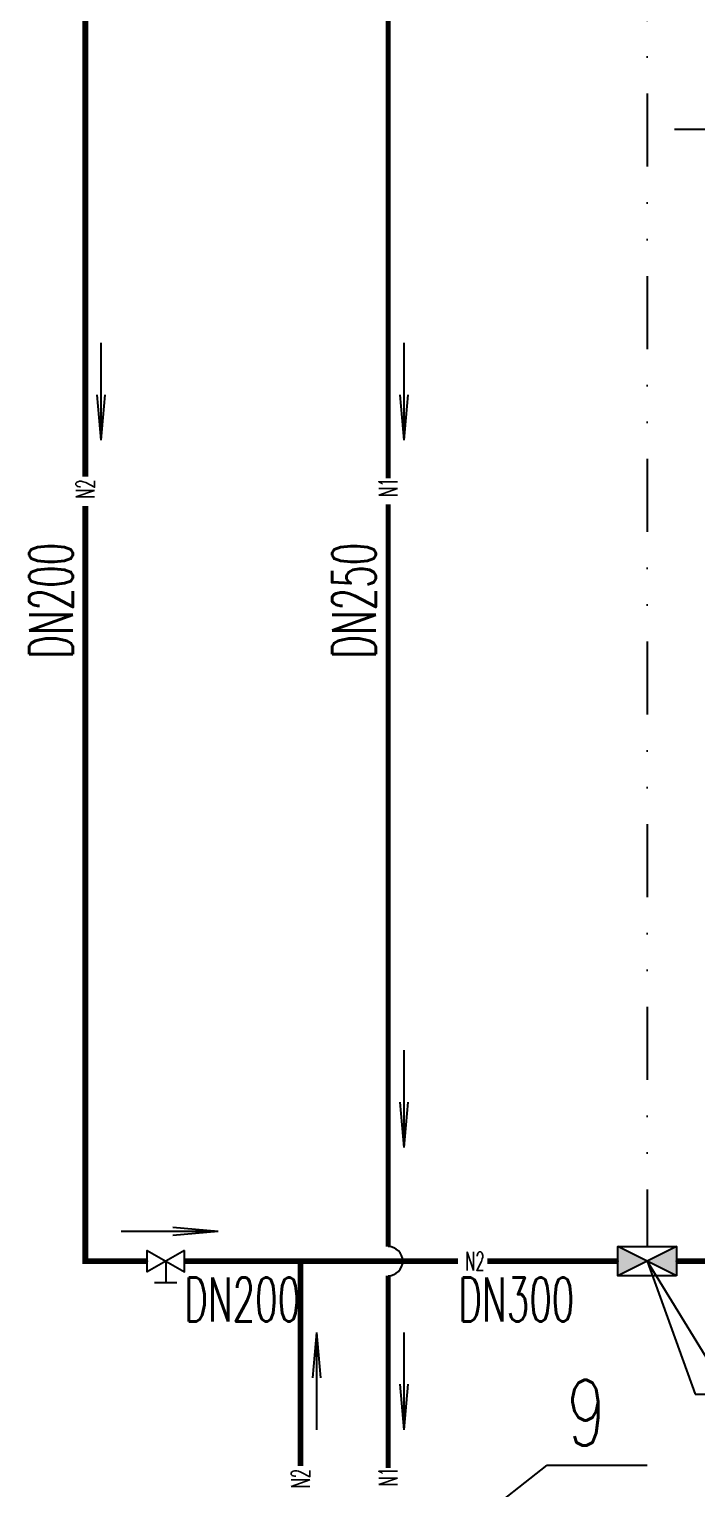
# Model space of a CAD drawing. Extents: x 179183 to 294833, y 947252 to 1004652.
# Drawn here: x 256378 to 260953, y 967245 to 977236 of the extents above; entities that cross this region are included whole.
import ezdxf

# ---------------------------------------------------------------- set-up
doc = ezdxf.new("R2010")
doc.units = 0
doc.header["$LTSCALE"] = 1000
for name, pattern in [('DASH', [0.35, 0.25, -0.1]), ('DASHDOT', [1, 0.5, -0.25, 0, -0.25]), ('DIVIDE', [1.25, 0.5, -0.25, 0, -0.25, 0, -0.25])]:
    doc.linetypes.add(name, pattern=pattern)
for name, color, linetype in [('a_bz', 2, 'Continuous'), ('a_shb', 2, 'Continuous'), ('a_shb_bz', 2, 'Continuous'), ('a_shg', 130, 'Continuous'), ('PIPE-暖回水', 2, 'DASH'), ('TEXT-暖供水', 7, 'Continuous'), ('TEXT-暖回水', 7, 'Continuous'), ('VALVE-空冷热回水分区2', 7, 'Continuous'), ('VPIPE-暖供水', 3, 'Continuous')]:
    doc.layers.add(name, color=color, linetype=linetype)
doc.styles.add('_THVAC_PIPETEXT', font='simplex.shx', dxfattribs={"width": 0.7, "height": 1.5, "bigfont": 'gbcbig.shx'})
doc.styles.add('HZ', font='simplex.shx', dxfattribs={"width": 0.8, "bigfont": 'gbcbig.shx'})
doc.styles.add('ROMANC', font='simplex.shx', dxfattribs={"width": 0.7, "height": 800, "bigfont": 'gbcbig.shx'})

# ---------------------------------------------------------------- blocks, each defined once
blk = doc.blocks.new('落地式膨胀箱')
at = {"layer": 'a_shb', "color": 1, "linetype": 'DASHDOT'}
blk.add_line((-350, 1950), (-350, -850), dxfattribs=at)
blk = doc.blocks.new('流向')
at = {"layer": 'a_bz', "color": 3}
for q in [(0, 0), (533, 41), (533, -41)]:
    blk.add_line((1000, 0), q, dxfattribs=at)
blk = doc.blocks.new('$VALVE$00000831')
h = blk.add_hatch(color=256)
h.paths.add_polyline_path([(0, 0), (-300, 150), (-300, -150)])
h.paths.add_polyline_path([(0, 0), (300, -150), (300, 150)])
for p, q in [((-300, -150), (300, 150)), ((-300, 150), (300, -150))]:
    blk.add_line(p, q)
blk.add_lwpolyline([(-300, 150), (300, 150), (300, -150), (-300, -150)], close=True)
for p in [(-300, 0), (300, 0)]:
    blk.add_point(p)
blk = doc.blocks.new('$VALVE$00000913')
for points in [[(-75.6, 148.6), (75.6, 148.6)], [(0, 0), (0, 148.6)]]:
    blk.add_lwpolyline(points)
blk.add_lwpolyline([(-127.8, -73.8), (127.8, 73.8), (127.8, -73.8), (-127.8, 73.8)], close=True)
for p in [(-127.8, 0), (127.8, 0)]:
    blk.add_point(p)

msp = doc.modelspace()

# ---------------------------------------------------------------- hatches: boundary and pattern name
at = {"layer": 'PIPE-暖回水', "linetype": 'DASH'}
for points in [[(256762.5, 968803.5), (256742.5, 968803.5), (256742.5, 968783.5)], [(256762.5, 968803.5), (256762.5, 968783.5), (256742.5, 968783.5)], [(256762.5, 968803.5), (256742.5, 968803.5), (256742.5, 968783.5)], [(256762.5, 968803.5), (256762.5, 968783.5), (256742.5, 968783.5)]]:
    msp.add_hatch(color=256, dxfattribs=at).paths.add_polyline_path(points)

# ---------------------------------------------------------------- linework, layer by layer
at = {"layer": 'a_bz', "linetype": 'DIVIDE'}
msp.add_line((260612.3, 984297.3), (260612.3, 968903.5), dxfattribs=at)
at = {"layer": 'a_bz'}
msp.add_line((260612.3, 968803.5), (261323, 967642.1, -10941.8), dxfattribs=at)
at = {"layer": 'a_shb', "linetype": 'ByBlock'}
msp.add_arc((258837.5, 968803.5), 100, 270, 90, dxfattribs=at)
at = {"layer": 'a_shb_bz'}
for p, q in [((260612.3, 968803.5), (260941, 967894)), ((260941, 967894), (261647.5, 967894)), ((259464.2, 967041.4), (259926.3, 967406.4)), ((259926.3, 967406.4), (260613.3, 967406.4))]:
    msp.add_line(p, q, dxfattribs=at)
at = {"layer": 'PIPE-暖回水', "linetype": 'DASH', "const_width": 40}
for points in [[(256762.5, 974173.4), (256762.5, 981532.1)], [(256762.5, 974173.4), (256762.5, 981532.1)], [(256762.5, 968803.5), (256762.5, 973971.6)], [(256762.5, 968803.5), (256762.5, 973971.6)], [(257185.7, 968803.5), (256762.5, 968803.5)], [(257185.7, 968803.5), (256762.5, 968803.5)], [(259316, 968803.5), (257441.3, 968803.5)], [(259316, 968803.5), (257441.3, 968803.5)], [(258237.5, 968803.5), (258237.5, 967400.6)], [(258237.5, 968803.5), (258237.5, 967400.6)], [(260412.3, 968803.5), (259517.7, 968803.5)], [(260412.3, 968803.5), (259517.7, 968803.5)], [(263369, 968803.5), (260812.3, 968803.5)], [(263369, 968803.5), (260812.3, 968803.5)]]:
    msp.add_lwpolyline(points, dxfattribs=at)
at = {"layer": 'VPIPE-暖供水', "const_width": 35}
for points in [[(258837.5, 981544.8), (258837.5, 974160.7)], [(258837.5, 981544.8), (258837.5, 974160.7)], [(258837.5, 973984.3), (258837.5, 968903.5)], [(258837.5, 973984.3), (258837.5, 968903.5)], [(258837.5, 968703.5), (258837.5, 967387.8)], [(258837.5, 968703.5), (258837.5, 967387.8)]]:
    msp.add_lwpolyline(points, dxfattribs=at)

# ---------------------------------------------------------------- block references
at = {"layer": 'a_shb', "xscale": -2, "yscale": 2, "zscale": 2, "rotation": 90.00000000011126}
msp.add_blockref('落地式膨胀箱', (264700.2, 975851.7), dxfattribs=at)
at = {"layer": 'a_shg', "yscale": 0.6666666666666665, "zscale": 0.6666666666666665, "rotation": 270}
for p, xscale in [((256871.4, 975088.6, -1000), 0.6666666666666665), ((258946.4, 975088.6, -1000), 0.6666666666666665), ((258946.4, 970247.3, -2000), 0.6666666666666665), ((258346.4, 967649.1, -2000), -0.6666666666666665), ((258946.4, 968315.8, -2000), 0.6666666666666665)]:
    msp.add_blockref('流向', p, dxfattribs=dict(at, xscale=xscale))
at = {"layer": 'a_shg', "xscale": 0.6666666666666665, "yscale": 0.6666666666666665, "zscale": 0.6666666666666665}
msp.add_blockref('流向', (257007.4, 969007.2, -2000), dxfattribs=at)
at = {"layer": 'VALVE-空冷热回水分区2', "linetype": 'Continuous', "rotation": 180}
msp.add_blockref('$VALVE$00000913', (257313.5, 968803.5), dxfattribs=at)
msp.add_blockref('$VALVE$00000913', (257313.5, 968803.5), dxfattribs=at)
at = {"layer": 'VALVE-空冷热回水分区2', "linetype": 'Continuous', "xscale": 0.6666666666666665, "yscale": 0.6666666666666665, "zscale": 0.6666666666666665, "rotation": 180}
msp.add_blockref('$VALVE$00000831', (260612.3, 968803.5), dxfattribs=at)
msp.add_blockref('$VALVE$00000831', (260612.3, 968803.5), dxfattribs=at)

# ---------------------------------------------------------------- texts
at = {"layer": 'a_bz', "style": 'HZ', "width": 0.6}
for s, p in [('DN200', (256678, 972926)), ('DN250', (258753, 972926, 1000))]:
    msp.add_text(s, height=300, rotation=90, dxfattribs=at).set_placement(p)
for s, p in [('DN200', (257440.2, 968391.1)), ('DN300', (259318.7, 968391.1))]:
    msp.add_text(s, height=300, dxfattribs=at).set_placement(p)
at = {"layer": 'a_shb_bz', "style": 'ROMANC', "width": 0.7}
msp.add_text('9', height=450, dxfattribs=at).set_placement((260061.3, 967541.4))
at = {"layer": 'TEXT-暖供水', "style": '_THVAC_PIPETEXT', "width": 0.576471}
for p in [(258901.2, 974034.3), (258901.2, 974034.3), (258901.2, 967261.5), (258901.2, 967261.5)]:
    msp.add_text('N1', height=127.5, rotation=90, dxfattribs=at).set_placement(p)
at = {"layer": 'TEXT-暖回水', "style": '_THVAC_PIPETEXT', "width": 0.576471}
for p in [(256826.3, 974021.6), (256826.3, 974021.6), (258301.2, 967248.8), (258301.2, 967248.8)]:
    msp.add_text('N2', height=127.5, rotation=90, dxfattribs=at).set_placement(p)
msp.add_text('N2', height=127.5, dxfattribs=at).set_placement((259366, 968739.7))
msp.add_text('N2', height=127.5, dxfattribs=at).set_placement((259366, 968739.7))

doc.saveas('drawing.dxf')
